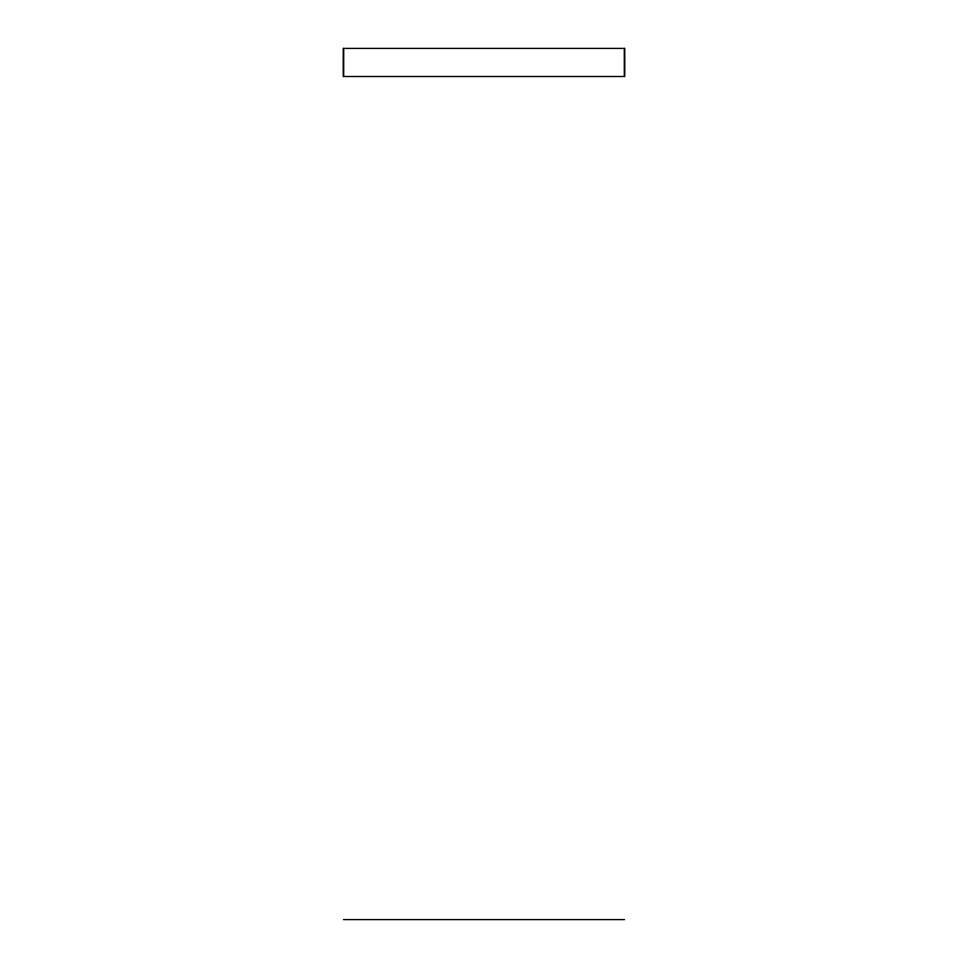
<?xml version="1.0" encoding="UTF-8"?>
<svg xmlns="http://www.w3.org/2000/svg" width="968" height="968" viewBox="0 0 968 968"><rect width="100%" height="100%" fill="white"/><g stroke="black" fill="none" stroke-linecap="round" stroke-linejoin="round"><path stroke-width="1.45" d="M343.483 76.508L343.483 48.4L624.517 48.4L624.517 76.508L343.483 76.508L343.483 48.4M624.517 76.508L624.517 48.4M343.483 919.6L624.517 919.6"/></g></svg>
